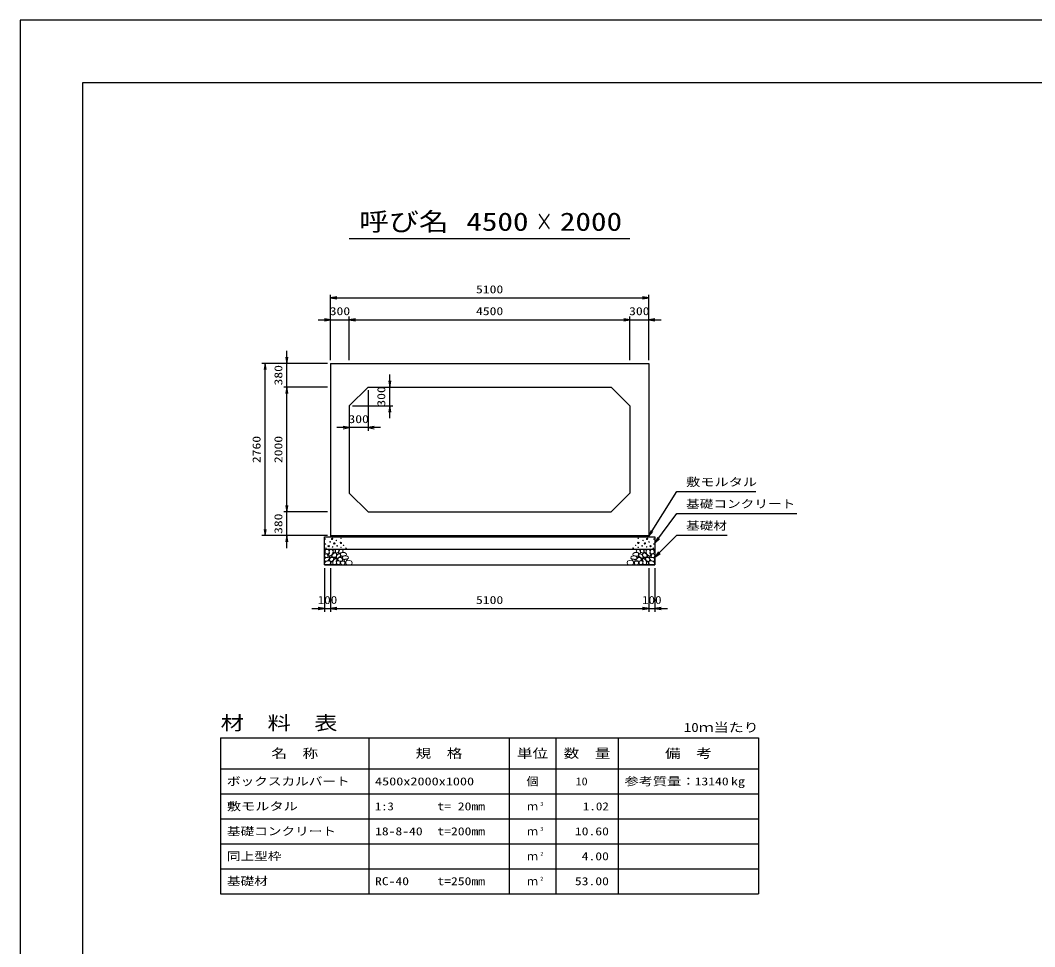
# Model space of a CAD drawing. Units: millimetres at full size. Extents: x 0 to 42050, y 0 to 29700.
# Drawn here: x 0 to 16265, y 14850 to 29700 of the extents above; entities that cross this region are included whole.
import ezdxf
from ezdxf.enums import TextEntityAlignment as Align

# ---------------------------------------------------------------- set-up
doc = ezdxf.new("R2010")
doc.units = ezdxf.units.MM
for name, color, linetype, lineweight in [('D-DCR-HCHn', 4, 'Continuous', 9), ('D-MTR-FRAM', 7, 'Continuous', 25), ('D-MTR-LINE', 7, 'Continuous', 25), ('D-STR-DIM', 7, 'Continuous', 25), ('D-STR-STRn', 1, 'Continuous', 25), ('D-STR-TXT', 7, 'Continuous', 25), ('D-TTL', 2, 'Continuous', 25), ('D-TTL-TXT', 7, 'Continuous', 25)]:
    doc.layers.add(name, color=color, linetype=linetype, lineweight=lineweight)
doc.layers.add('D-MTR', color=7, linetype='Continuous')
doc.layers.add('D-MTR-TXT', color=7, linetype='Continuous')
doc.styles.add('ＭＳ ゴシック', font='')
doc.styles.get('ＭＳ ゴシック').set_extended_font_data('MS Gothic')

# ---------------------------------------------------------------- blocks, each defined once
blk = doc.blocks.new('open_arrow')
at = {"color": 0, "linetype": 'Continuous', "lineweight": -2}
blk.add_lwpolyline([(7.5, 1.25), (0, 0), (7.5, -1.25)], dxfattribs=at)

msp = doc.modelspace()

# ---------------------------------------------------------------- linework, layer by layer
at = {"layer": 'D-DCR-HCHn'}
for points in [[(4884.101, 21137.26), (4875.433, 21111.256), (4886.99, 21093.92), (4915.883, 21091.03), (4935.61, 21099.499), (4927.441, 21119.924), (4933.219, 21131.481), (4921.662, 21143.038), (4904.326, 21148.817)], [(4938.998, 21209.493), (4912.994, 21215.271), (4889.879, 21203.714), (4886.99, 21177.71), (4892.769, 21157.485), (4921.662, 21148.817), (4941.887, 21148.817), (4950.555, 21163.263), (4950.555, 21195.046)], [(4962.112, 21212.382), (4953.444, 21186.378), (4956.334, 21157.485), (4936.109, 21125.702), (4962.112, 21111.256), (4991.006, 21125.702), (5008.342, 21148.817), (5014.12, 21186.378), (5008.342, 21206.603), (4991.006, 21215.271)], [(5011.231, 21143.038), (4996.784, 21108.366), (5008.342, 21093.92), (5043.013, 21093.92), (5057.46, 21099.698), (5071.907, 21119.924), (5071.907, 21137.26), (5057.46, 21160.374), (5040.124, 21163.263)], [(5017.01, 21206.603), (5017.01, 21171.931), (5031.456, 21163.263), (5045.903, 21171.931), (5048.792, 21192.157), (5045.903, 21209.493), (5025.678, 21215.271)], [(5065.601, 21158.845), (5053.999, 21166.941), (5052.006, 21194.16), (5061.557, 21215.616), (5085.582, 21218.128), (5105.263, 21212.156), (5106.848, 21200.53), (5104.014, 21176.921), (5088.752, 21167.586)], [(5081.681, 21134.73), (5093.297, 21140.817), (5104.296, 21146.161), (5110.86, 21159.065), (5105.554, 21167.961), (5095.968, 21170.014), (5080.137, 21161.115), (5068.42, 21152.605), (5069.515, 21144.944), (5073.895, 21137.527)], [(5083.109, 21073.224), (5070.35, 21077.579), (5069.086, 21105.688), (5079.964, 21130.928), (5110.015, 21145.156), (5132.452, 21139.405), (5133.795, 21108.924), (5123.477, 21096.886), (5095.401, 21081.311)], [(5131.239, 21151.998), (5141.02, 21163.092), (5158.359, 21169.342), (5172.287, 21178.717), (5176.55, 21193.49), (5170.013, 21207.695), (5156.369, 21216.218), (5140.845, 21217.886), (5125.522, 21215.424), (5115.719, 21206.98), (5108.918, 21189.457), (5107.379, 21172.722), (5111.1, 21162.871), (5113.729, 21153.23), (5122.948, 21149.842)], [(5152.727, 21112.135), (5142.952, 21115.066), (5138.675, 21120.928), (5135.905, 21136.938), (5139.816, 21158.619), (5165.776, 21168.926), (5195.648, 21168.926), (5223.03, 21153.998), (5227.653, 21138.004), (5223.385, 21126.63), (5210.583, 21121.299), (5189.247, 21117.745), (5162.931, 21112.013)], [(9897.273, 21112.135), (9907.048, 21115.066), (9911.325, 21120.928), (9914.095, 21136.938), (9910.184, 21158.619), (9884.224, 21168.926), (9854.352, 21168.926), (9826.97, 21153.998), (9822.347, 21138.004), (9826.615, 21126.63), (9839.417, 21121.299), (9860.753, 21117.745), (9887.069, 21112.013)], [(9918.761, 21151.998), (9908.98, 21163.092), (9891.641, 21169.342), (9877.713, 21178.717), (9873.45, 21193.49), (9879.987, 21207.695), (9893.631, 21216.218), (9909.155, 21217.886), (9924.478, 21215.424), (9934.281, 21206.98), (9941.082, 21189.457), (9942.621, 21172.722), (9938.9, 21162.871), (9936.271, 21153.23), (9927.052, 21149.842)], [(9966.891, 21073.224), (9979.65, 21077.579), (9980.914, 21105.688), (9970.036, 21130.928), (9939.985, 21145.156), (9917.548, 21139.405), (9916.205, 21108.924), (9926.523, 21096.886), (9954.599, 21081.311)], [(9968.319, 21134.73), (9956.703, 21140.817), (9945.704, 21146.161), (9939.14, 21159.065), (9944.446, 21167.961), (9954.032, 21170.014), (9969.863, 21161.115), (9981.58, 21152.605), (9980.485, 21144.944), (9976.105, 21137.527)], [(9984.399, 21158.845), (9996.001, 21166.941), (9997.994, 21194.16), (9988.443, 21215.616), (9964.418, 21218.128), (9944.737, 21212.156), (9943.152, 21200.53), (9945.986, 21176.921), (9961.248, 21167.586)], [(10038.769, 21143.038), (10053.216, 21108.366), (10041.658, 21093.92), (10006.987, 21093.92), (9992.54, 21099.698), (9978.093, 21119.924), (9978.093, 21137.26), (9992.54, 21160.374), (10009.876, 21163.263)], [(10032.99, 21206.603), (10032.99, 21171.931), (10018.544, 21163.263), (10004.097, 21171.931), (10001.208, 21192.157), (10004.097, 21209.493), (10024.322, 21215.271)], [(10087.888, 21212.382), (10096.556, 21186.378), (10093.666, 21157.485), (10113.891, 21125.702), (10087.888, 21111.256), (10058.994, 21125.702), (10041.658, 21148.817), (10035.88, 21186.378), (10041.658, 21206.603), (10058.994, 21215.271)], [(10111.002, 21209.493), (10137.006, 21215.271), (10160.121, 21203.714), (10163.01, 21177.71), (10157.231, 21157.485), (10128.338, 21148.817), (10108.113, 21148.817), (10099.445, 21163.263), (10099.445, 21195.046)], [(10165.899, 21137.26), (10174.567, 21111.256), (10163.01, 21093.92), (10134.117, 21091.03), (10114.39, 21099.499), (10122.559, 21119.924), (10116.781, 21131.481), (10128.338, 21143.038), (10145.674, 21148.817)], [(4938.944, 21041.261), (4960.346, 21073.365), (4957.671, 21081.39), (4928.243, 21089.416), (4901.49, 21086.741), (4882.763, 21070.689), (4880.087, 21051.962), (4882.763, 21033.235), (4904.165, 21027.884)], [(4949.645, 20974.378), (4968.372, 20982.404), (4973.723, 21009.157), (4963.021, 21027.884), (4944.294, 21033.235), (4920.217, 21030.56), (4893.464, 21019.859), (4880.087, 21003.807), (4880.087, 20985.08), (4888.113, 20974.378), (4920.217, 20977.054)], [(4967.891, 21111.256), (4953.444, 21099.698), (4959.223, 21091.03), (4979.448, 21091.03), (4988.116, 21093.92), (4993.895, 21105.477), (4985.227, 21114.145)], [(5013.852, 21041.261), (5027.229, 21073.365), (5016.527, 21086.741), (4984.424, 21086.741), (4971.047, 21081.39), (4957.671, 21062.663), (4957.671, 21046.612), (4971.047, 21025.209), (4987.099, 21022.534)], [(5008.502, 20982.404), (5008.502, 21014.508), (4995.125, 21022.534), (4981.749, 21014.508), (4979.073, 20995.781), (4981.749, 20979.729), (5000.476, 20974.378)], [(5059.332, 20977.054), (5067.358, 21001.131), (5064.683, 21027.884), (5083.41, 21057.313), (5059.332, 21070.689), (5032.579, 21057.313), (5016.527, 21035.91), (5011.177, 21001.131), (5016.527, 20982.404), (5032.579, 20974.378)], [(5053.982, 21070.689), (5067.358, 21081.39), (5062.007, 21089.416), (5043.28, 21089.416), (5035.254, 21086.741), (5029.904, 21076.04), (5037.93, 21068.014)], [(5080.735, 20979.729), (5104.812, 20974.378), (5126.215, 20985.08), (5128.89, 21009.157), (5123.539, 21027.884), (5096.786, 21035.91), (5078.059, 21035.91), (5070.033, 21022.534), (5070.033, 20993.106)], [(5143.981, 21030.925), (5108.607, 21037.521), (5093.56, 21049.658), (5088.808, 21068.655), (5103.492, 21083.022), (5132.102, 21091.082), (5153.749, 21078.154), (5167.74, 21060.74), (5163.78, 21043.062)], [(5162.239, 21093.692), (5162.239, 21104.551), (5155.72, 21109.466), (5144.97, 21110.609), (5136.278, 21107.18), (5133.19, 21096.664), (5140.738, 21088.891), (5150.802, 21084.319), (5160.409, 21088.319)], [(5139.869, 21016.931), (5158.084, 21032.234), (5184.219, 21031.97), (5202.17, 21016.931), (5204.81, 20989.227), (5192.666, 20973.924), (5158.876, 20971.549), (5142.509, 20981.311), (5135.645, 21003.738)], [(5188.634, 21055.297), (5180.545, 21059.592), (5169.424, 21067.928), (5164.874, 21076.518), (5164.874, 21095.212), (5178.523, 21110.37), (5208.349, 21114.159), (5240.449, 21110.117), (5256.12, 21098.585), (5260.164, 21080.462), (5247.761, 21069.388), (5237.436, 21065.361), (5220.312, 21063.128), (5204.987, 21060.305)], [(5209.876, 21017.808), (5197.748, 21023.743), (5191.39, 21030.697), (5192.71, 21047.843), (5202.307, 21056.236), (5222.7, 21061.151), (5239.015, 21061.271), (5244.293, 21049.761), (5232.814, 21039.51), (5222.239, 21030.35), (5218.573, 21021.331)], [(5253.293, 20972.112), (5236.233, 20976.916), (5224.939, 20984.601), (5219.893, 20999.011), (5217.01, 21012.7), (5228.544, 21033.594), (5251.131, 21047.524), (5285.492, 21042), (5312.645, 21031.913), (5319.133, 21001.652), (5313.366, 20979.317), (5286.934, 20972.593)], [(9796.707, 20972.112), (9813.767, 20976.916), (9825.061, 20984.601), (9830.107, 20999.011), (9832.99, 21012.7), (9821.456, 21033.594), (9798.869, 21047.524), (9764.508, 21042), (9737.355, 21031.913), (9730.867, 21001.652), (9736.634, 20979.317), (9763.066, 20972.593)], [(9861.366, 21055.297), (9869.455, 21059.592), (9880.576, 21067.928), (9885.126, 21076.518), (9885.126, 21095.212), (9871.477, 21110.37), (9841.651, 21114.159), (9809.551, 21110.117), (9793.88, 21098.585), (9789.836, 21080.462), (9802.239, 21069.388), (9812.564, 21065.361), (9829.688, 21063.128), (9845.013, 21060.305)], [(9840.124, 21017.808), (9852.252, 21023.743), (9858.61, 21030.697), (9857.29, 21047.843), (9847.693, 21056.236), (9827.3, 21061.151), (9810.985, 21061.271), (9805.707, 21049.761), (9817.186, 21039.51), (9827.761, 21030.35), (9831.427, 21021.331)], [(9910.131, 21016.931), (9891.916, 21032.234), (9865.781, 21031.97), (9847.83, 21016.931), (9845.19, 20989.227), (9857.334, 20973.924), (9891.124, 20971.549), (9907.491, 20981.311), (9914.355, 21003.738)], [(9906.019, 21030.925), (9941.393, 21037.521), (9956.44, 21049.658), (9961.192, 21068.655), (9946.508, 21083.022), (9917.898, 21091.082), (9896.251, 21078.154), (9882.26, 21060.74), (9886.22, 21043.062)], [(9887.761, 21093.692), (9887.761, 21104.551), (9894.28, 21109.466), (9905.03, 21110.609), (9913.722, 21107.18), (9916.81, 21096.664), (9909.262, 21088.891), (9899.198, 21084.319), (9889.591, 21088.319)], [(9969.265, 20979.729), (9945.188, 20974.378), (9923.785, 20985.08), (9921.11, 21009.157), (9926.461, 21027.884), (9953.214, 21035.91), (9971.941, 21035.91), (9979.967, 21022.534), (9979.967, 20993.106)], [(9990.668, 20977.054), (9982.642, 21001.131), (9985.317, 21027.884), (9966.59, 21057.313), (9990.668, 21070.689), (10017.421, 21057.313), (10033.473, 21035.91), (10038.823, 21001.131), (10033.473, 20982.404), (10017.421, 20974.378)], [(9996.018, 21070.689), (9982.642, 21081.39), (9987.993, 21089.416), (10006.72, 21089.416), (10014.746, 21086.741), (10020.096, 21076.04), (10012.07, 21068.014)], [(10036.148, 21041.261), (10022.771, 21073.365), (10033.473, 21086.741), (10065.576, 21086.741), (10078.953, 21081.39), (10092.329, 21062.663), (10092.329, 21046.612), (10078.953, 21025.209), (10062.901, 21022.534)], [(10041.498, 20982.404), (10041.498, 21014.508), (10054.875, 21022.534), (10068.251, 21014.508), (10070.927, 20995.781), (10068.251, 20979.729), (10049.524, 20974.378)], [(10082.109, 21111.256), (10096.556, 21099.698), (10090.777, 21091.03), (10070.552, 21091.03), (10061.884, 21093.92), (10056.105, 21105.477), (10064.773, 21114.145)], [(10100.355, 20974.378), (10081.628, 20982.404), (10076.277, 21009.157), (10086.979, 21027.884), (10105.706, 21033.235), (10129.783, 21030.56), (10156.536, 21019.859), (10169.913, 21003.807), (10169.913, 20985.08), (10161.887, 20974.378), (10129.783, 20977.054)], [(10111.056, 21041.261), (10089.654, 21073.365), (10092.329, 21081.39), (10121.757, 21089.416), (10148.51, 21086.741), (10167.237, 21070.689), (10169.913, 21051.962), (10167.237, 21033.235), (10145.835, 21027.884)]]:
    msp.add_lwpolyline(points, close=True, dxfattribs=at)
for centre, radius in [((4891.091, 21386.145), 4.5), ((4892.803, 21305.879), 4.5), ((4968.437, 21338.641), 4.5), ((5000.004, 21386.145), 11.25), ((5034.996, 21314.955), 11.25), ((5066.563, 21362.459), 4.5), ((5140.741, 21323.204), 11.25), ((5142.197, 21395.221), 4.5), ((9909.259, 21323.204), 11.25), ((9907.803, 21395.221), 4.5), ((9983.437, 21362.459), 4.5), ((10015.004, 21314.955), 11.25), ((10049.996, 21386.145), 11.25), ((10081.563, 21338.641), 4.5), ((10157.197, 21305.879), 4.5), ((10158.909, 21386.145), 4.5), ((4901.905, 21237.286), 4.5), ((4944.855, 21270.444), 11.25), ((5006.552, 21258.646), 4.5), ((5080.06, 21275.807), 4.5), ((5141.763, 21251.675), 4.5), ((5183.942, 21283.293), 4.5), ((5223.193, 21237.037), 4.5), ((9826.808, 21237.037), 4.5), ((9866.058, 21283.293), 4.5), ((9908.237, 21251.675), 4.5), ((9969.94, 21275.807), 4.5), ((10043.448, 21258.646), 4.5), ((10105.145, 21270.444), 11.25), ((10148.095, 21237.286), 4.5)]:
    msp.add_circle(centre, radius, dxfattribs=at)
at = {"layer": 'D-MTR-FRAM'}
for p, q in [((3212.5, 18200), (11837.5, 18200)), ((3212.5, 18200), (3212.5, 15700)), ((11837.5, 18200), (11837.5, 15700)), ((3212.5, 15700), (11837.5, 15700))]:
    msp.add_line(p, q, dxfattribs=at)
at = {"layer": 'D-MTR-LINE'}
for p, q in [((5587.5, 18200), (5587.5, 15700)), ((7837.5, 18200), (7837.5, 15700)), ((8587.5, 18200), (8587.5, 15700)), ((9587.5, 18200), (9587.5, 15700)), ((3212.5, 17700), (11837.5, 17700)), ((3212.5, 17300), (11837.5, 17300)), ((3212.5, 16900), (11837.5, 16900)), ((3212.5, 16500), (11837.5, 16500)), ((3212.5, 16100), (11837.5, 16100))]:
    msp.add_line(p, q, dxfattribs=at)
at = {"layer": 'D-STR-DIM'}
for p, q in [((4975, 24250), (4975, 25300)), ((4975, 25250), (10075, 25250)), ((10075, 24250), (10075, 25300)), ((4775, 24900), (5475, 24900)), ((4975, 24250), (4975, 24950)), ((5275, 24250), (5275, 24950)), ((5275, 24250), (5275, 24950)), ((5275, 24900), (9775, 24900)), ((9575, 24900), (10275, 24900)), ((9775, 24250), (9775, 24950)), ((9775, 24250), (9775, 24950)), ((10075, 24250), (10075, 24950)), ((4275, 23620), (4275, 24400)), ((4925, 24200), (3875, 24200)), ((3925, 21440), (3925, 24200)), ((4925, 24200), (4225, 24200)), ((5925, 23320), (5925, 24020)), ((4925, 23820), (4225, 23820)), ((4925, 23820), (4225, 23820)), ((4275, 21820), (4275, 23820)), ((5575, 23770), (5575, 23120)), ((5625, 23820), (5975, 23820)), ((5275, 23470), (5275, 23120)), ((5325, 23520), (5975, 23520)), ((5775, 23170), (5075, 23170)), ((4275, 21240), (4275, 22020)), ((4925, 21820), (4225, 21820)), ((4925, 21820), (4225, 21820)), ((4925, 21440), (3875, 21440)), ((4925, 21440), (4225, 21440)), ((4875, 20920), (4875, 20220)), ((4975, 20920), (4975, 20220)), ((4975, 20920), (4975, 20220)), ((10075, 20920), (10075, 20220)), ((10075, 20920), (10075, 20220)), ((10175, 20920), (10175, 20220)), ((4675, 20270), (5175, 20270)), ((4975, 20270), (10075, 20270)), ((9875, 20270), (10375, 20270))]:
    msp.add_line(p, q, dxfattribs=at)
at = {"layer": 'D-STR-STRn'}
for p, q in [((4975, 24200), (10075, 24200)), ((4975, 24200), (4975, 21440)), ((10075, 24200), (10075, 21440)), ((5575, 23820), (5275, 23520)), ((5575, 23820), (9475, 23820)), ((9775, 23520), (9475, 23820)), ((5275, 23520), (5275, 22120)), ((9775, 23520), (9775, 22120)), ((5275, 22120), (5575, 21820)), ((9475, 21820), (9775, 22120)), ((5575, 21820), (9475, 21820)), ((4875, 20970), (4875, 21420)), ((4875, 21420), (10175, 21420)), ((4975, 21440), (4975, 21420)), ((4975, 21440), (10075, 21440)), ((10075, 21440), (10075, 21420)), ((10175, 21420), (10175, 20970)), ((4875, 21220), (10175, 21220)), ((4875, 20970), (10175, 20970))]:
    msp.add_line(p, q, dxfattribs=at)
at = {"layer": 'D-STR-TXT'}
for points in [[(10075, 21430), (10525, 22145), (10625, 22145), (11791.624, 22145)], [(10175, 21320), (10525, 21795), (10625, 21795), (12450.761, 21795)], [(10175, 21095), (10525, 21445), (10625, 21445), (11332.36, 21445)]]:
    msp.add_lwpolyline(points, dxfattribs=at)
at = {"layer": 'D-TTL'}
for points in [[(0, 0), (42050, 0), (42050, 29700), (0, 29700)], [(1000, 1000), (41050, 1000), (41050, 28700), (1000, 28700)]]:
    msp.add_lwpolyline(points, close=True, dxfattribs=at)
at = {"layer": 'D-TTL-TXT'}
msp.add_line((5275, 26200), (9775, 26200), dxfattribs=at)

# ---------------------------------------------------------------- block references
at = {"layer": 'D-STR-DIM', "xscale": 13.3, "yscale": 13.3}
for p in [(4975, 25250), (5275, 24900), (5275, 24900), (10075, 24900), (5575, 23170), (4975, 20270), (4975, 20270), (10175, 20270)]:
    msp.add_blockref('open_arrow', p, dxfattribs=at)
for p, rotation in [((10075, 25250), 180), ((4975, 24900), 180), ((9775, 24900), 180), ((9775, 24900), 180), ((4275, 24200), 90), ((3925, 24200), 270), ((5925, 23820), 90), ((4275, 23820), 270), ((4275, 23820), 270), ((5925, 23520), 270), ((5275, 23170), 180), ((4275, 21820), 90), ((4275, 21820), 90), ((3925, 21440), 90), ((4275, 21440), 270), ((4875, 20270), 180), ((10075, 20270), 180), ((10075, 20270), 180)]:
    msp.add_blockref('open_arrow', p, dxfattribs=dict(at, rotation=rotation))
at = {"layer": 'D-STR-TXT', "xscale": 13.3, "yscale": 13.3}
for p, rotation in [((10075, 21430), 57.8), ((10175, 21320), 53.6), ((10175, 21095), 45)]:
    msp.add_blockref('open_arrow', p, dxfattribs=dict(at, rotation=rotation))

# ---------------------------------------------------------------- texts
at = {"layer": 'D-MTR', "style": 'ＭＳ ゴシック', "width": 1.25}
msp.add_text('材\u3000料\u3000表', height=219.9, dxfattribs=at).set_placement((3212.5, 18260), align=Align.BOTTOM_LEFT)
at = {"layer": 'D-MTR', "style": 'ＭＳ ゴシック', "width": 1.2}
msp.add_text('10ｍ当たり', height=146.6, dxfattribs=at).set_placement((11837.5, 18248.333), align=Align.BOTTOM_RIGHT)
at = {"layer": 'D-MTR-TXT', "style": 'ＭＳ ゴシック'}
for s, height, width, p in [('名\u3000称', 146.6, 1.25, (4400, 17950)), ('規\u3000格', 146.6, 1.25, (6712.5, 17950)), ('単位', 146.6, 1.25, (8212.5, 17950)), ('数\u3000量', 146.6, 1.25, (9087.5, 17950)), ('備\u3000考', 146.6, 1.25, (10712.5, 17950)), ('個', 128.3, 1.1, (8212.5, 17500))]:
    msp.add_text(s, height=height, dxfattribs=dict(at, width=width)).set_placement(p, align=Align.MIDDLE_CENTER)
for s, width, p in [('ボックスカルバート', 1.25, (3312.5, 17500)), ('参考質量：     kg', 1.3, (9687.5, 17500)), ('4500x2000x1000', 1.3, (5687.5, 17500)), ('敷モルタル', 1.3, (3312.5, 17100)), ('1:3', 1.15, (5687.5, 17100)), ('t= 20mm', 1.25, (6687.5, 17100)), ('基礎コンクリート', 1.25, (3312.5, 16700)), ('18-8-40', 1.25, (5687.5, 16700)), ('t=200mm', 1.25, (6687.5, 16700)), ('同上型枠', 1.25, (3312.5, 16300)), ('基礎材', 1.25, (3312.5, 15900)), ('RC-40', 1.25, (5687.5, 15900)), ('t=250mm', 1.25, (6687.5, 15900))]:
    msp.add_text(s, height=128.3, dxfattribs=dict(at, width=width)).set_placement(p, align=Align.MIDDLE_LEFT)
for s, width, p in [('10', 1.1, (9096.383, 17500)), ('13140', 1.25, (11357.5, 17500)), ('1.02', 1.2, (9437.5, 17100)), ('10.60', 1.25, (9437.5, 16700)), ('4.00', 1.25, (9437.5, 16300)), ('53.00', 1.25, (9437.5, 15900))]:
    msp.add_text(s, height=128.3, dxfattribs=dict(at, width=width)).set_placement(p, align=Align.MIDDLE_RIGHT)
for p in [(8212.5, 17100), (8212.5, 16700), (8212.5, 16300), (8212.5, 15900)]:
    msp.add_text('ｍ', height=128.3, dxfattribs=at).set_placement(p, align=Align.MIDDLE_CENTER)
at = {"layer": 'D-MTR-TXT', "style": 'ＭＳ ゴシック', "width": 1.15}
for s, p in [('3', (8337.5, 17088.333)), ('3', (8337.5, 16688.333)), ('2', (8337.5, 16288.333)), ('2', (8337.5, 15888.333))]:
    msp.add_text(s, height=64.15, dxfattribs=at).set_placement(p, align=Align.BOTTOM_LEFT)
at = {"layer": 'D-STR-DIM', "style": 'ＭＳ ゴシック'}
for s, width, p in [('5100', 1.25, (7525, 25387.5)), ('300', 1.25, (5125, 25037.5)), ('4500', 1.25, (7525, 25037.5)), ('300', 1.25, (9925, 25037.5)), ('300', 1.25, (5425, 23307.5)), ('100', 1.2, (4925, 20407.5)), ('5100', 1.25, (7525, 20407.5)), ('100', 1.2, (10125, 20407.5))]:
    msp.add_text(s, height=128.3, dxfattribs=dict(at, width=width)).set_placement(p, align=Align.MIDDLE_CENTER)
at = {"layer": 'D-STR-DIM', "style": 'ＭＳ ゴシック', "width": 1.25}
for s, p in [('380', (4137.5, 24010)), ('300', (5787.5, 23670)), ('2760', (3787.5, 22820)), ('2000', (4137.5, 22820)), ('380', (4137.5, 21630))]:
    msp.add_text(s, height=128.3, rotation=90, dxfattribs=at).set_placement(p, align=Align.MIDDLE_CENTER)
at = {"layer": 'D-STR-TXT', "style": 'ＭＳ ゴシック'}
for s, width, p in [('敷モルタル', 1.3, (10675, 22195)), ('基礎コンクリート', 1.25, (10675, 21845)), ('基礎材', 1.25, (10675, 21495))]:
    msp.add_text(s, height=128.3, dxfattribs=dict(at, width=width)).set_placement(p, align=Align.BOTTOM_LEFT)
at = {"layer": 'D-TTL-TXT', "style": 'ＭＳ ゴシック'}
for s, width, p in [('呼び名', 1.2, (6150, 26237.5)), ('4500', 1.25, (7650, 26237.5)), ('×', 0.7, (8400, 26237.5)), ('2000', 1.25, (9150, 26237.5))]:
    msp.add_text(s, height=293.3, dxfattribs=dict(at, width=width)).set_placement(p, align=Align.BOTTOM_CENTER)

doc.saveas('drawing.dxf')
